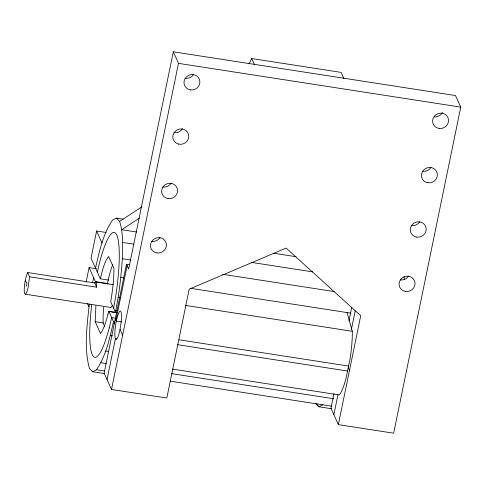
<?xml version="1.0" encoding="UTF-8"?>
<svg xmlns="http://www.w3.org/2000/svg" width="485" height="485" viewBox="0 0 485 485"><rect width="100%" height="100%" fill="white"/><g stroke="black" fill="none" stroke-linecap="round" stroke-linejoin="round"><path stroke-width="0.73" d="M107.967 314.213A40.225 7.19 -81.2 0 1 100.771 333.128L100.468 333.395L95.187 321.7L95.891 305.835M116.94 312.516L115.448 312.285C119.043 294.631 121.129 276.699 122.323 258.729C122.529 246.271 123.493 233.443 119.613 221.402L116.485 218.117L112.544 220.069C102.808 234.255 99.395 251.612 95.496 268.096M29.585 276.783L28.081 287.744A11.495 2.055 -81.2 0 1 24.88 294.08L24.499 293.17A11.495 2.055 -81.2 0 1 25.184 280.876L26.445 275.559L27.663 272.528L94.708 282.919L96.63 287.181L29.585 276.783L27.663 272.528M96.63 287.181L96.654 286.811A11.495 2.055 -81.2 0 0 94.872 282.597L94.708 282.919M26.584 286.132L26.93 282.894L25.184 280.876M89.337 303.925C87.106 325.217 83.759 347.412 89.416 368.412L92.544 371.692L104.463 373.541M120.044 329.303L120.262 327.969A14.368 2.571 -81.2 0 0 121.189 312.455L120.789 311.273A14.368 2.571 -81.2 0 0 116.806 318.912L116.06 322.422A14.368 2.571 -81.2 0 0 115.133 337.936L115.6 339.13A14.368 2.571 -81.2 0 0 119.583 331.485L120.044 329.303L122.669 335.117M92.562 282.925L93.581 277.523M95.181 283.022L95.43 281.621L89.101 267.605L96.551 268.763M113.599 308.187L115.618 296.984A63.208 11.3 -81.2 0 0 116.794 235.104A63.208 11.3 -81.2 0 0 99.758 261.851L97.346 272.194M172.545 369.103L339.221 394.935A38.848 6.948 -81.2 0 0 346.157 377.833L350.067 358.809A38.848 6.948 -81.2 0 0 352.304 331.291L347.084 312.576M86.081 282.294L89.101 267.605M106.288 232.509L96.606 231.005L91.016 258.178L100.322 278.79L108.549 280.063M92.544 371.692L96.485 369.746C106.221 355.553 109.634 338.197 113.532 321.713L108.828 311.291L116.303 312.449M126.512 264.234L104.123 373.135L111.501 389.467L166.81 398.039L189.198 289.139L286.138 248.084L360.731 315.723L338.342 424.63L393.656 433.202L460.75 107.112L455.463 95.533L173.309 51.798L128.658 268.993L126.512 264.234L129.501 264.695M115.951 320.239L127.167 265.689M107.021 379.549L115.424 338.675L116.915 338.912M111.501 389.467L178.474 63.365L173.309 51.798M333.989 393.602L330.97 408.291L338.342 424.63M348.957 320.773L351.686 307.502M333.862 414.705L337.978 394.693M351.437 329.218L355.196 310.927M107.373 283.925L108.949 276.826A40.225 7.19 -81.2 0 1 112.805 264.355M109.27 327.963L111.683 317.614L115.424 318.196M100.322 278.79C102.341 271.157 103.826 262.937 108.579 256.456L113.86 268.144L113.914 269.205A40.225 7.19 -81.2 0 1 111.259 298.196L110.744 301.864L115.448 312.285M107.985 314.244L108.828 311.291M249.035 63.953L251.697 58.533L341.094 72.386L343.859 78.509M119.613 221.402L141.753 206.907M139.419 218.092L121.711 229.69L136.679 232.012M322.767 404.817L318.827 406.763L315.699 403.484M178.474 63.365L460.75 107.112M116.485 218.117L123.19 219.159M273.643 253.237L296.092 256.717M122.638 242.421L133.86 244.161M251.363 262.373L312.734 271.885M122.323 258.729L130.556 260.008M222.615 274.274L334.129 291.558M120.801 277.505L123.778 277.966M190.872 288.363L350.813 313.152M95.43 281.621L108.143 283.592M95.496 281.967L113.199 284.707M185.628 305.459L352.304 331.291M118.164 297.463L120.401 297.808M25.402 294.219L110.889 307.466M115.812 310.515L117.303 310.746M108.955 311.57L116.43 312.728M121.571 321.913L116.339 321.1L115.297 318.784M113.532 321.713L115.024 321.943M113.169 323.489L114.66 323.719M95.187 321.7L103.414 322.974M179.086 339.797L348.751 366.09M177.322 344.647L347.733 371.061M110.362 335.535L112.599 335.881M105.712 351.025L108.688 351.486M100.977 362.695L106.215 363.507M171.326 373.595L333.735 398.767M96.485 369.746L104.681 371.013M170.296 381.18L331.71 406.2M331.491 408.728L318.827 406.763L315.923 403.381M251.697 58.533L254.467 64.657M348.345 367.691L349.515 370.279M96.606 231.005L102.038 243.046M104.627 326.363L103.075 322.925L103.105 316.584A40.225 7.19 -81.2 0 1 103.778 307.06M87.445 303.477L88.955 306.823M404.084 276.42L404.302 279.415M109.258 327.927A63.208 11.3 -81.2 0 1 93.053 356.135A63.208 11.3 -81.2 0 1 91.75 304.671M112.199 305.483A11.495 2.055 -81.2 0 1 110.368 307.326M442.411 112.556A8.045 7.633 -24.3 0 1 434.275 116.909M430.995 167.325A8.045 7.633 -24.3 0 1 422.617 171.199M419.822 221.675A8.045 7.633 -24.3 0 1 411.444 225.543M408.649 276.026A8.045 7.633 -24.3 0 1 400.27 279.893M193.533 74.441A8.045 7.633 -24.3 0 1 185.155 78.309M182.372 128.78A8.045 7.633 -24.3 0 1 173.994 132.666M171.187 183.142A8.045 7.633 -24.3 0 1 162.808 187.01M160.02 237.492A8.045 7.633 -24.3 0 1 151.635 241.36M439.501 128.483A8.045 7.633 -24.3 0 0 447.958 117.619A8.045 7.633 -24.3 0 0 434.269 116.333A8.045 7.633 -24.3 0 0 439.501 128.483M427.837 182.766A8.045 7.633 -24.3 0 0 436.961 172.405A8.045 7.633 -24.3 0 0 423.411 170.308A8.045 7.633 -24.3 0 0 427.837 182.766M416.67 237.116A8.045 7.633 -24.3 0 0 425.788 226.756A8.045 7.633 -24.3 0 0 412.238 224.652A8.045 7.633 -24.3 0 0 416.67 237.116M405.496 291.467A8.045 7.633 -24.3 0 0 414.614 281.106A8.045 7.633 -24.3 0 0 401.065 279.002A8.045 7.633 -24.3 0 0 405.496 291.467M156.861 252.934A8.045 7.633 -24.3 0 0 165.979 242.567A8.045 7.633 -24.3 0 0 152.435 240.469A8.045 7.633 -24.3 0 0 156.861 252.934M168.034 198.583A8.045 7.633 -24.3 0 0 177.152 188.216A8.045 7.633 -24.3 0 0 163.609 186.119A8.045 7.633 -24.3 0 0 168.034 198.583M178.547 144.1A8.045 7.633 -24.3 0 0 188.519 134.49A8.045 7.633 -24.3 0 0 175.249 131.277A8.045 7.633 -24.3 0 0 178.547 144.1M190.381 89.883A8.045 7.633 -24.3 0 0 199.499 79.522A8.045 7.633 -24.3 0 0 185.949 77.418A8.045 7.633 -24.3 0 0 190.381 89.883"/></g></svg>
